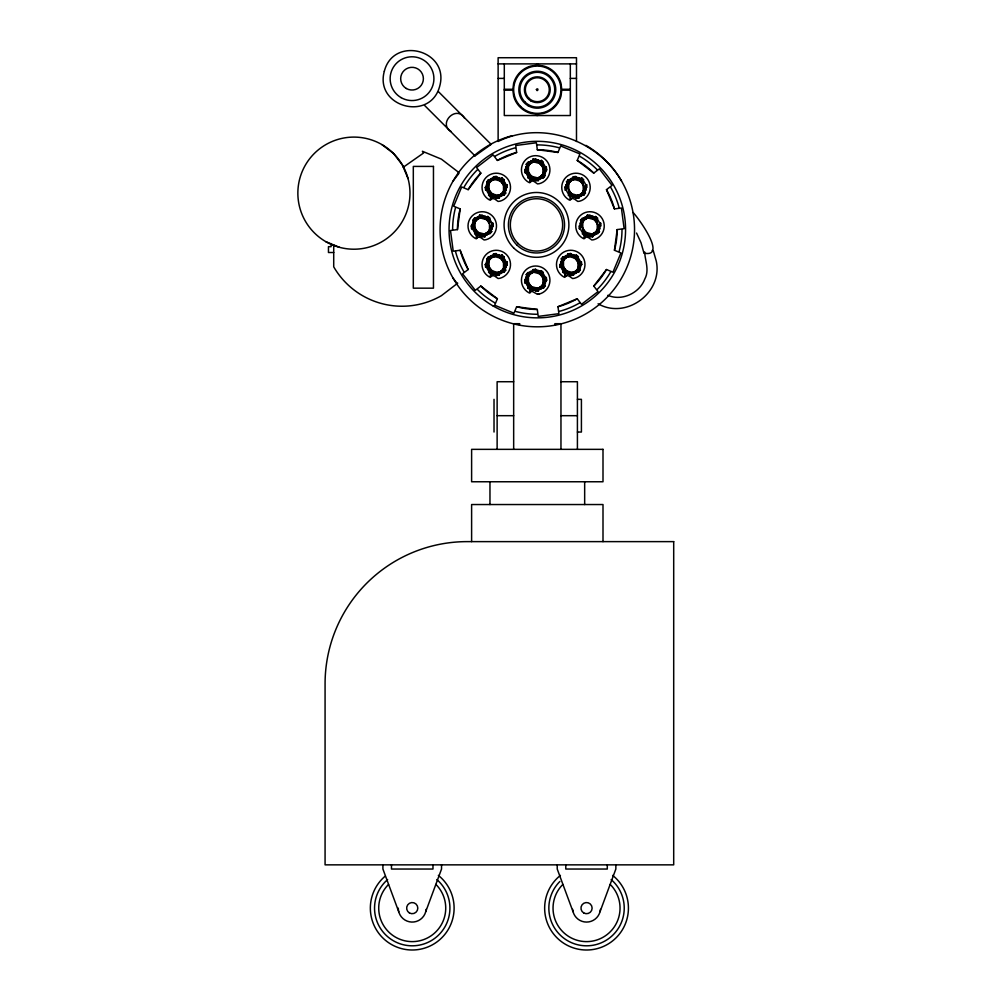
<?xml version="1.0" encoding="UTF-8"?>
<svg xmlns="http://www.w3.org/2000/svg" width="1000" height="1000" viewBox="0 0 1000 1000"><rect width="100%" height="100%" fill="white"/><g stroke="black" fill="none" stroke-linecap="round" stroke-linejoin="round"><path stroke-width="1.5" d="M537.75 115.538L537.75 114.175L543.663 113.4A24.525 24.525 0 0 0 561 96.062L561.775 90.15L570.325 90.15M468.15 269.525L460.175 250.263L453.225 251.175L450.5 230.5L457.45 229.587L460.175 208.9L453.7 206.238L461.675 186.975L468.15 189.662L480.838 173.113L476.575 167.562L493.113 154.863L497.375 160.425L516.638 152.45L515.725 145.5L536.4 142.775L537.312 149.725L557.975 152.45L560.662 145.975L579.925 153.95L577.238 160.425L593.775 173.113L599.338 168.85L612.038 185.387L606.475 189.662L614.45 208.912L621.4 208L624.125 228.675L617.175 229.587A79.862 79.862 0 0 1 614.45 250.263L620.925 252.938L612.95 272.2L606.475 269.525A79.862 79.862 0 0 1 593.775 286.062L598.05 291.613L581.512 304.312L577.238 298.75A79.862 79.862 0 0 1 557.975 306.725L558.9 313.675L538.225 316.4L537.312 309.45A79.862 79.862 0 0 1 516.638 306.725L513.962 313.2L494.7 305.225L497.375 298.75A79.862 79.862 0 0 1 480.838 286.062L475.275 290.325L462.587 273.788L468.15 269.525A79.862 79.862 0 0 1 460.175 250.263L460.163 250.225M475.95 219.988L472.375 228.625L471.6 228.725L471.262 226.075L472.025 225.975L473.387 220.85L479.725 217.2M489.963 181.45L486.388 190.075L485.625 190.175L485.275 187.537L486.037 187.438L487.413 182.312L492.475 179.387M489.963 258.525L486.388 267.162L485.625 267.262L485.275 264.613L486.037 264.513L487.413 259.4L492.475 256.475M488.562 231.962L492.137 223.325L492.9 223.225L493.25 225.875L492.488 225.975L491.112 231.088L484.787 234.75M501.337 194.737L505.138 192.55L506.5 187.438L507.262 187.325L506.925 184.688L506.15 184.788L501.987 194.85M500.062 272.55L505.138 269.625L506.5 264.513L507.262 264.413L506.925 261.762L506.15 261.863L501.987 271.938M529.375 163.925L525.8 172.562L525.037 172.662L524.688 170.012L525.45 169.913L526.825 164.8L533.15 161.137M529.975 272.825L525.8 282.9L525.037 283L524.688 280.35L525.45 280.25L526.825 275.125L533.15 271.475M542 175.9L545.575 167.262L546.337 167.162L546.688 169.812L545.925 169.913L544.55 175.025L538.225 178.688M541.987 286.238L545.562 277.6L546.337 277.5L546.688 280.15L545.913 280.25L544.55 285.363L540.75 287.562M570.262 180.012L566.1 190.075L565.325 190.175L564.987 187.537L565.75 187.438L567.112 182.312L572.188 179.387M566.512 186.438L566.825 184.05M565.013 257.087L560.837 267.162L560.075 267.262L559.725 264.613L560.487 264.513L561.862 259.4L566.925 256.475M583.688 219.988L580.112 228.625L579.35 228.725L579 226.075L579.763 225.975L581.138 220.85L587.463 217.2M585.138 190.812L585.45 188.425M582.888 191.975L585.862 184.788L586.625 184.688L586.975 187.325L586.213 187.438L584.837 192.55L579.775 195.475M577.038 270.5L580.612 261.863L581.375 261.762L581.725 264.413L580.962 264.513L579.587 269.625L574.525 272.55M596.3 231.962L599.875 223.325L600.65 223.225L601 225.875L600.225 225.975L598.862 231.088L596.325 232.55M614.45 250.263L617.175 229.587M474.75 229.075L477.137 234.838L476.662 235.45L474.55 233.825L475.012 233.212L472.375 228.625L473.888 222.975M488.775 190.538L491.15 196.3L490.688 196.9L488.562 195.275L489.038 194.662L486.388 190.075L487.9 184.438M490.25 230.387L492.137 223.325L489.487 218.738L489.963 218.125L487.837 216.5L487.375 217.113L489.762 222.862M504.263 191.838L506.15 184.788L503.512 180.2L503.975 179.587L501.863 177.963L501.388 178.562L504.363 185.763M488.775 267.625L491.15 273.375L490.688 273.988L488.562 272.362L489.038 271.75L486.388 267.162L487.9 261.512M527.587 171.575L530.575 178.775L530.1 179.387L527.987 177.763L528.45 177.15L525.8 172.562L527.7 165.5M504.263 268.925L506.15 261.863L503.512 257.275L503.975 256.663L501.863 255.037L501.388 255.65L504.363 262.85M544.062 172.913L545.575 167.262L542.925 162.675L543.387 162.062L541.275 160.438L540.8 161.05L543.787 168.25M527.587 281.913L530.562 289.113L530.1 289.725L527.975 288.1L528.45 287.488L525.8 282.9L527.688 275.837M568.475 190.538L570.862 196.3L570.4 196.9L568.275 195.275L568.75 194.662L566.1 190.075L567.987 183.025M543.3 286.075L545.562 277.6L542.925 273.012L543.387 272.4L541.275 270.775L540.8 271.388L543.775 278.575M562.625 266.188L565.612 273.375L565.138 273.988L563.025 272.362L563.488 271.75L560.837 267.162L562.737 260.1M584.725 189.025L585.862 184.788L583.212 180.2L583.688 179.587L581.562 177.963L581.1 178.562L583.488 184.325M582.5 229.075L584.875 234.838L584.412 235.45L582.288 233.825L582.762 233.212L580.112 228.625L581.25 224.387M579.1 267.512L580.612 261.863L577.962 257.275L578.425 256.663L576.312 255.037L575.837 255.65L578.225 261.413M598.75 227.562L599.875 223.325L597.238 218.738L597.7 218.125L595.588 216.5L595.112 217.113L597.5 222.862M472.375 228.625L475.85 219.112M486.388 190.075L489.363 181.925M489.162 231.475L492.137 223.325M503.175 192.938L506.15 184.788M486.388 267.162L489.363 259.012M525.8 172.562L528.787 164.412M503.175 270.012L506.15 261.863M542.087 176.775L545.575 167.262M525.8 282.9L528.775 274.75M566.1 190.075L569.075 181.925M542.087 287.113L545.562 277.6M582.888 192.938L585.862 184.788M560.837 267.162L563.825 259.012M580.112 228.625L583.088 220.475M577.625 270.012L580.612 261.863M596.9 231.475L599.875 223.325M425.712 911.737L441.538 869.038L441.538 864.85M600.025 911.737L615.85 869.038L615.85 864.85M485.625 190.175L489.113 181.962M471.6 228.725L475.1 220.5M504.012 191.525L506.925 184.688M490 230.075L492.9 223.225M525.037 172.662L527.95 165.812M485.625 267.262L489.113 259.05M544.012 172.638L546.337 167.162M504.012 268.612L506.925 261.762M525.037 283L527.938 276.15M565.325 190.175L568.825 181.962M542.837 285.712L546.337 277.5M583.138 192.9L586.625 184.688M560.075 267.262L562.987 260.413M579.35 228.725L582.837 220.5M577.888 269.975L581.375 261.762M597.15 231.438L600.65 223.225M525.35 169.288L526.538 166.537M491.05 229.262L492.6 226.588M505.875 266.837L507.262 264.413L500.775 272.175M570.55 180.875L564.987 187.537L567.075 183.9M531.175 272.587L524.688 280.35L526.075 277.925M584 192.062L585.55 189.387M607.85 295.3C621.962 301.562 639.688 292.9 644.775 279.062C649.737 270.15 644.875 259.988 644.675 252.013M633.125 212.55C638.125 217.525 667.562 257.975 643.962 253.113M487.962 183.962L485.275 187.537L489.913 181.988M473.05 223.7L471.262 226.075L477.75 218.312M474.837 221.312L476.625 218.938M501.9 194.462L506.375 188.525M526.475 167.638L529.163 164.075M487.887 233L493.25 225.875L486.763 233.637M544 173.375L546.688 169.812L541.125 176.475M487.962 261.05L485.275 264.613L490.838 257.962M564.987 187.537L567.663 183.962M501 272.738L507.262 264.413M583.4 192.087L585.188 189.713M524.688 280.35L530.95 272.025M581.688 222.512L584.362 218.938M542.212 286.087L546.688 280.15L540.188 287.913M565.1 257.488L560.625 263.425L565.288 257.962M595.625 233L598.312 229.438M579.038 267.975L581.725 264.413L577.087 269.962M453.113 180.975L458.988 173.3L457.738 171.663L441.4 159.137L422.388 151.263L423.6 152.988L403.325 167.2M496.037 178.738L487.413 182.312L486.8 181.85L488.425 179.725L491.3 179.462M486.037 187.438L491.725 180.012M482.025 217.275L473.387 220.85L472.775 220.387L474.412 218.263L480.3 217.438M472.025 225.975L477.713 218.562M499.862 196.075L506.5 187.438M535.462 161.225L526.825 164.8L526.213 164.325L527.837 162.213L536.175 161.663M497.938 195.525L505.138 192.55L505.75 193.012L504.113 195.138L501.175 195.55M525.45 169.913L532.087 161.262M486.8 233.388L492.488 225.975M482.488 234.662L491.112 231.088L491.725 231.562L490.1 233.675L481.775 234.225M541.175 176.088L545.925 169.913M535.913 178.6L544.55 175.025L545.163 175.5L543.538 177.613L537.638 178.45M494.6 256.413L487.413 259.4L486.8 258.925L488.425 256.812L491.3 256.55M486.037 264.513L491.725 257.1M574.312 179.338L567.112 182.312L566.5 181.85L568.138 179.725L571.013 179.462M500.812 271.925L506.5 264.513M565.75 187.438L571.438 180.012M501.238 272.475L504.113 272.225L505.75 270.1L505.138 269.625L497.938 272.613M579.575 196.075L586.213 187.438M577.65 195.525L584.837 192.55L585.45 193.012L583.825 195.138L580.887 195.55M535.45 271.55L526.825 275.125L526.213 274.662L527.837 272.538L536.163 272M525.45 280.25L531.138 272.838M589.763 217.275L581.138 220.85L580.525 220.387L582.15 218.263L590.475 217.725M579.763 225.975L585.45 218.562M569.062 256.413L561.862 259.4L561.25 258.925L562.875 256.812L565.763 256.55M540.225 287.663L545.913 280.25M560.487 264.513L566.175 257.1M540.837 288.675L543.525 287.95L545.163 285.837L544.55 285.363L537.35 288.35M594.538 233.388L600.225 225.975M590.225 234.662L598.862 231.088L599.475 231.562L597.837 233.675L589.513 234.225M575.275 271.925L580.962 264.513M575.688 272.475L578.575 272.225L580.2 270.1L579.587 269.625L572.388 272.613M593.775 286.062L606.475 269.525M501.7 193.988L506.425 188.337L505.737 188.425M526.55 167.8L532.112 161.137M581.413 193.988L585.125 189.55M581.775 222.75L585.487 218.312M594.5 233.637L598.212 229.2M489.487 181.675L486.388 184.788L495.037 178.15M529.938 163.125L525.8 167.262L533.212 161.575M477.537 218.15L472.375 223.325L479.787 217.638M541.438 176.7L545.575 172.562L538.162 178.25M486.975 233.787L492.137 228.625L484.725 234.312M489.487 258.762L486.388 261.863L493.8 256.175M570.225 180.65L566.1 184.788L573.513 179.088M582.762 193.188L585.862 190.075L578.45 195.775M527.863 275.538L525.8 277.6L533.212 271.913M585.275 218.15L580.112 223.325L587.525 217.638M542.463 286L545.562 282.9L538.15 288.587M594.712 233.787L599.875 228.625L592.463 234.312L599.475 231.562M577.513 270.262L580.612 267.162L573.2 272.85M475.025 155.875L491.15 144.362M488.425 179.725L489.038 180.2L493.625 177.55L500.812 180.525M528.45 162.675L533.038 160.025L540.237 163.012M498.738 195.775L506.15 190.075M499.8 195.525L504.113 195.138L503.512 194.662L498.925 197.312L493.162 194.938M483.05 217.5L474.412 218.263L475.012 218.738L479.613 216.088L486.8 219.062M531.138 176.812L538.337 179.8L542.925 177.15L543.538 177.613L534.888 178.388M479.15 233.475L484.9 235.863L489.487 233.212M568.138 179.725L568.75 180.2L573.337 177.55L579.087 179.925M488.425 256.812L489.038 257.275L493.625 254.625L499.375 257.013M457.738 283.15L441.4 295.675A78.838 78.838 0 0 1 333.713 266.825L333.713 244.938M579.513 195.525L583.825 195.138L583.212 194.662L578.625 197.312L572.875 194.938M498.738 272.85L506.15 267.162M504.113 272.225L503.512 271.75L498.925 274.4L493.162 272.013M582.762 218.738L587.35 216.088L594.538 219.062M528.45 273.012L533.038 270.363L538.787 272.75M562.875 256.812L563.488 257.275L568.075 254.625L573.837 257.013M585.45 232.875L592.65 235.863L597.238 233.212M560.837 261.863L568.25 256.175M539.113 288.575L543.525 287.95L542.925 287.488L538.337 290.138L531.138 287.15M578.575 272.225L577.962 271.75L573.375 274.4L566.175 271.425M487.413 182.312L495.275 178.663M526.825 164.8L533.387 161.75M498.575 195.588L505.138 192.55M536.675 178.688L544.55 175.025M473.387 220.85L481.262 217.2M567.112 182.312L573.675 179.275M483.25 234.737L491.112 231.088M578.288 195.588L584.837 192.55M487.413 259.4L493.963 256.35M581.138 220.85L589 217.2M498.575 272.675L505.138 269.625M590.988 234.737L598.862 231.088M526.825 275.125L534.688 271.475M561.862 259.4L568.425 256.35M537.987 288.412L544.55 285.363M573.025 272.675L579.587 269.625M621.512 180.975C597.638 139.588 541.512 120.025 498.125 141.475L498.125 57.725L576.487 57.725L576.487 141.475M557.975 306.725L577.238 298.75M526.213 164.325L533.112 161.537M486.8 181.85L495.075 178.5M538.263 178.287L545.163 175.5M500.225 195.25L505.75 193.012M566.5 181.85L572.025 179.613M472.775 220.387L479.675 217.6M579.938 195.25L585.45 193.012M484.825 234.338L491.725 231.562M580.525 220.387L587.425 217.6M486.8 258.925L492.312 256.7M500.225 272.325L505.75 270.1M561.25 258.925L566.775 256.7M526.213 274.662L534.487 271.325M574.675 272.325L580.2 270.1M538.263 288.612L545.163 285.837M539.575 178.463L544.05 177.262M529.312 162L532.263 161.588M492.837 179.1L495.788 178.688M585.1 217.85L588.038 217.438M484.212 234.513L487.163 234.1M591.95 234.513L594.9 234.1M530.788 272.125L535.2 271.5M533.038 160.025L532.938 159.262L535.588 158.912L537.962 160.7M526.213 168.912L525.5 168.938M500.925 180.012L496.175 176.438L493.525 176.788L493.625 177.55M489.038 180.2L495.213 179.387M535.2 178.162L542.925 177.15M573.337 177.55L573.225 176.788L575.875 176.438L583.15 184.363M568.75 180.2L574.925 179.387M497.325 195.475L503.512 194.662M493.988 196.637L496.375 198.425L499.025 198.075L498.925 197.312M577.038 195.475L583.212 194.662M578.625 197.312L578.725 198.075L576.075 198.425L568.812 190.5M479.613 216.088L479.5 215.325L482.15 214.975L489.425 222.9M475.012 218.738L482.738 217.725M491.725 226.975L492.438 226.95M587.35 216.088L587.25 215.325L589.9 214.975L596.138 221.875M484.9 235.863L485 236.625L482.35 236.975L474.062 228.025M592.65 235.863L592.75 236.625L590.1 236.975L583.85 230.062M489.038 257.275L495.213 256.462M568.075 254.625L567.975 253.863L570.625 253.512L573 255.3M563.488 257.275L569.663 256.462M505.737 265.512L506.45 265.487M561.25 263.512L560.538 263.538M497.325 272.562L503.512 271.75M533.038 270.363L532.938 269.6L535.588 269.25L537.962 271.038M493.988 273.725L496.375 275.512L499.025 275.163L498.925 274.4M571.788 272.562L577.962 271.75M566.075 271.938L570.825 275.512L573.475 275.163L573.375 274.4M535.2 288.5L542.925 287.488M538.337 290.138L538.438 290.9L535.788 291.25L528.525 283.312M537.525 294.25L539.375 294.012A14.25 14.25 0 0 0 548.025 273.125A14.25 14.25 0 0 0 525.612 270.175A14.25 14.25 0 0 0 528.562 292.587L529.738 293.1L531.075 291.812L529.738 291.812L529.738 290.775L531.087 290.8L537.525 294.288L539.375 294.037M555.05 324.487L560.962 323.7L560.962 449.35M529.275 162.075L535.037 161.562M585.025 218.012L590.788 217.5M481.463 234.45L487.225 233.938M589.2 234.45L594.963 233.938M532.163 272.162L535.037 271.9M537.775 288.463L543.525 287.95M498.125 63.888L576.487 63.888M498.125 78.4L504.3 78.4M570.325 78.4L576.487 78.4M504.3 89.275L512.837 89.275L513.625 83.362A24.525 24.525 0 0 1 530.962 66.025L536.875 65.237L536.875 63.888M570.325 89.275L561.775 89.275L561 83.362A24.525 24.525 0 0 0 543.663 66.025L537.75 65.237L537.75 63.888M504.3 90.15L512.837 90.15L513.625 96.062A24.525 24.525 0 0 0 530.962 113.4L536.875 114.175L536.875 115.538M495.538 178.562L491.15 178.562L500.938 181.188M573.787 178.562L570.862 178.562L580.65 181.188M497 196.3L501.388 196.3L490.2 193.3M578.175 196.3L581.1 196.3L569.913 193.3M480.062 217.113L477.137 217.113L486.925 219.737M333.713 252.512L328.462 252.512L328.462 246.675L331.087 246.675L331.087 243.575M494.075 255.65L491.15 255.65L500.938 258.275M570 255.65L565.612 255.65L575.4 258.275M497 273.375L501.388 273.375L491.6 270.75M572.913 273.375L575.837 273.375L566.05 270.75M537.875 289.113L540.8 289.113L531.013 286.488M513.663 449.35L513.663 323.7L519.763 323.7M554.862 323.7L560.962 323.7M513.663 381.725L497.125 381.725L497.125 449.35M560.962 381.725L577.413 381.725L577.413 449.35M577.413 399.338L581.413 399.338L581.413 432.038L577.413 432.038M497.125 415.688L513.663 415.688M560.962 415.688L577.413 415.688M535.588 158.912L535.688 159.675L540.8 161.05M538.337 179.8L538.438 180.562L535.788 180.912L535.688 180.15L530.575 178.775M496.175 176.438L496.275 177.2L501.388 178.562M571.038 193.875L575.975 197.662L570.862 196.3M496.375 198.425L496.275 197.662L491.15 196.3M594.938 219.525L590 215.738L595.112 217.113M485.962 218.588L482.25 215.738L487.375 217.113M585.05 232.413L590 236.213L584.875 234.838M482.25 236.213L477.137 234.838M570.625 253.512L570.725 254.275L575.837 255.65M570.825 275.512L570.725 274.75L565.612 273.375M496.375 275.512L496.275 274.75L491.15 273.375M531.975 287.638L535.688 290.487L530.562 289.113M516.638 306.725L537.312 309.45M513.663 323.7L519.575 324.487M652.212 250.425L653.312 250.812L656.275 261.15C663.062 292.738 626 319.913 598.088 303.775M530.575 161.05L541.75 164.05M531.013 176.15L540.8 178.775M584.875 217.113L596.062 220.113M583.925 231.838L595.112 234.838M477.587 232.213L487.375 234.838M530.562 271.388L540.35 274.012M581.1 178.562L575.975 177.2L580.925 180.987M540.8 271.388L535.688 270.012L535.588 269.25M501.388 255.65L496.275 254.275L496.175 253.512L493.525 253.863L493.625 254.625M489.513 256.512L490.275 257.113M325.887 241.7A56.062 56.062 0 0 0 409.975 193.15A56.062 56.062 0 0 0 325.887 144.6A56.062 56.062 0 0 0 325.887 241.7L339.412 247.3M540.95 163.888L532.938 159.262L535.675 160.425M575.988 196.912L578.725 198.075L572.062 194.225M595.25 219.95L587.25 215.325L589.987 216.488M590 235.463L592.75 236.625L584.738 232M494.913 196.337L499.025 198.075L491.012 193.463M487.512 219.95L479.5 215.325L482.25 216.488M575.988 258.488L567.975 253.863L572.087 255.613M480.9 234.875L485 236.625L477 232M535.688 289.738L538.438 290.9L531.763 287.05M494.913 273.412L499.025 275.163L491.012 270.538M532.938 159.262L535.513 160.487M574.862 196.238L578.725 198.075M535.85 179.338L538.438 180.562L530.425 175.938M587.25 215.325L589.825 216.55M496.1 178.012L493.525 176.788L502.863 182.175M590.163 235.387L592.75 236.625M495.15 196.238L499.025 198.075M567.975 253.863L571.85 255.712M479.5 215.325L482.088 216.55M570.887 273.938L573.475 275.163L564.138 269.775M481.138 234.775L485 236.625M496.1 255.087L493.525 253.863L498.862 256.95M535.85 289.662L538.438 290.9M495.15 273.325L499.025 275.163M573.225 176.788L579.9 180.637M532.938 269.6L540.938 274.225M543.875 167.862L535.688 159.675L540.4 162.913M573.625 196.05L575.975 197.662M590 215.738L594.7 218.975M530.975 176.912L535.688 180.15L527.5 171.962M585.288 232.963L590 236.213M504.462 185.387L496.275 177.2L500.975 180.438M493.913 196.05L496.275 197.662L488.088 189.475M578.913 262.462L570.725 254.275L573.075 255.9M566.013 271.512L570.725 274.75L563.562 267.587M482.25 215.738L486.962 218.975M538.038 271.637L535.688 270.012L543.875 278.2M532.15 288.05L535.688 290.487M493.913 273.125L496.275 274.75L488.088 266.562M535.688 159.675L541.862 164.425M531.975 177.3L535.688 180.15M451.287 131.662C437.287 123.6 456.562 104.325 464.637 118.325M496.275 177.2L501.213 180.987M570.725 254.275L576.9 259.025M490.087 192.925L496.275 197.662M564.55 270.012L570.725 274.75M381.95 144.6L393.562 153.5L402.463 165.113L408.062 178.637M499.975 257.125L496.275 254.275L503.438 261.438M490.087 270.012L496.275 274.75M480.838 286.062L497.375 298.75M438.363 91.587L490.962 144.188M424.55 105.4L474.988 155.85M581.475 181.25L578.625 177.55L583.7 186.325M595.487 219.8L592.65 216.088L597.712 224.862M570.487 193.612L573.337 197.312L568.263 188.538M540.237 162.5L538.337 160.025L543.4 168.8M584.5 232.15L587.35 235.863L582.275 227.087M528.3 173.625L533.038 179.8L527.25 169.775M576.213 258.337L573.375 254.625L578.438 263.4M502.713 182.488L498.925 177.55L504.712 187.575M564.288 269.462L568.075 274.4L562.288 264.375M490.775 193.612L493.625 197.312L488.55 188.538M540.225 272.838L538.337 270.363L543.4 279.137M489.65 222.262L484.9 216.088L489.25 223.612M529.237 285.188L533.038 290.138L527.25 280.1M502.713 259.575L498.925 254.625L504.712 264.65M477.713 233.388L479.613 235.863L474.538 227.087M490.775 270.688L493.625 274.4L488.55 265.625M512.15 135.675A97.225 97.225 0 0 0 453.113 278.2L457.212 283.55M636.55 233.038L641.012 242.688L643.875 252.8M583.562 185.4L581.562 177.963L583.237 182.1M568.725 192.763L570.4 196.9L568.4 189.462M543.663 169.375L541.275 160.438L542.388 163.2M578.3 262.488L576.312 255.037L578.538 260.562M528.425 175.25L530.1 179.387L527.312 168.962M563.462 269.85L565.138 273.988L562.35 263.562M543.663 279.7L541.275 270.775L542.388 273.538M504.65 188.375L501.863 177.963L503.525 182.1M489.575 194.15L490.688 196.9L488.688 189.462M489.438 222.45L487.837 216.5L489.513 220.637M504.65 265.462L501.863 255.037L503.525 259.175M475.55 232.688L476.662 235.45L474.675 228M488.462 268.475L490.688 273.988L488.688 266.55M573.05 911.737L557.225 869.038L557.225 864.85M398.738 911.737L382.912 869.038L382.912 864.85M581.562 177.963L583 182M568.962 192.862L570.4 196.9M576.312 255.037L578.225 260.425M541.275 160.438L542.225 163.137M563.7 269.95L565.138 273.988M528.663 175.35L530.1 179.387M541.275 270.775L542.225 273.463M501.863 177.963L503.288 182M489.725 194.213L490.688 196.9M501.863 255.037L503.288 259.075M487.837 216.5L489.275 220.538M488.775 268.6L490.688 273.988M475.712 232.75L476.662 235.45M595.588 216.5L597.575 223.938M582.413 228L584.412 235.45M527.3 279.3L530.1 289.725M577.962 268.85L577.962 257.275L578.475 260.087M562.45 266.125L563.488 271.75L563.488 260.175M542.925 174.25L542.925 162.675L543.438 165.487M527.413 171.525L528.45 177.15L528.45 165.575M542.925 286.038L542.925 273.012L543.438 275.825M527.413 281.863L528.45 287.488L528.45 275.9M503.512 191.775L503.512 180.2L504.55 185.812M503.512 268.85L503.512 257.275L504.55 262.9M488.512 191.863L489.038 194.662L489.038 183.088M488.512 268.938L489.038 271.75L489.038 260.175M474.5 230.4L475.012 233.212L475.012 220.188M562.6 269.413L563.025 272.362M527.562 174.812L527.987 177.763M527.562 285.15L527.975 288.1M503.975 179.587L504.6 184M503.975 256.663L504.6 261.087M577.962 257.275L578.575 261.913M562.475 264.025L563.488 271.75M542.925 162.675L543.538 167.312M542.925 273.012L543.525 277.65M527.438 169.425L528.45 177.15M527.425 279.762L528.45 287.488M503.512 180.2L504.525 187.913M503.512 257.275L504.525 265M488.425 190.037L489.038 194.662M488.425 267.113L489.038 271.75M474.412 228.575L475.012 233.212M607.288 864.85L607.288 869.038L565.788 869.038L565.788 864.85M603 541.625L603 504.538L471.613 504.538L471.613 541.625M597.238 218.738L597.238 231.762M584.663 481.763L584.663 504.538M583.212 180.2L583.212 193.225M582.762 220.188L582.762 233.212M570.325 63.888L570.325 115.538L504.3 115.538L504.3 63.888M568.75 183.088L568.75 194.662M494.025 399.338L494.025 432.038M489.963 481.763L489.963 504.538M489.487 218.738L489.487 231.762M432.975 864.85L432.975 869.038L391.475 869.038L391.475 864.85M426.138 909.338A13.963 13.963 0 0 1 411.625 922.062A13.963 13.963 0 0 1 398.263 908.125M438.338 875.375A41.875 41.875 0 0 1 443.275 936.225A41.875 41.875 0 0 1 382.25 937.362A41.875 41.875 0 0 1 384.9 876.388M436.825 879.562A37.688 37.688 0 0 1 439.538 934.1A37.688 37.688 0 0 1 384.925 934.1A37.688 37.688 0 0 1 387.638 879.562M435.913 884.425A33.5 33.5 0 0 1 435.913 931.812A33.5 33.5 0 0 1 388.537 931.812A33.5 33.5 0 0 1 388.537 884.425M600.45 909.338A13.963 13.963 0 0 1 586.538 922.075A13.963 13.963 0 0 1 572.638 909.338M612.65 875.375A41.875 41.875 0 0 1 617.238 936.612A41.875 41.875 0 0 1 555.837 936.612A41.875 41.875 0 0 1 560.425 875.375M611.138 879.562A37.688 37.688 0 0 1 614.487 933.413A37.688 37.688 0 0 1 560.562 935.425A37.688 37.688 0 0 1 559.888 881.462M610.225 884.425A33.5 33.5 0 0 1 610.225 931.812A33.5 33.5 0 0 1 562.85 931.812A33.5 33.5 0 0 1 562.85 884.425M457.45 229.587A79.862 79.862 0 0 1 460.175 208.912M468.15 189.662A79.862 79.862 0 0 1 480.838 173.113M497.375 160.425A79.862 79.862 0 0 1 516.638 152.45M537.312 149.725A79.862 79.862 0 0 1 557.975 152.45M577.238 160.425A79.862 79.862 0 0 1 593.775 173.113M606.475 189.662A79.862 79.862 0 0 1 614.45 208.912M622 229.587A84.688 84.688 0 0 1 619.113 251.5M610.65 271.925A84.688 84.688 0 0 1 597.188 289.462M579.65 302.925A84.688 84.688 0 0 1 559.225 311.388M537.312 314.275A84.688 84.688 0 0 1 515.388 311.388M494.963 302.925A84.688 84.688 0 0 1 477.425 289.462M463.975 271.925A84.688 84.688 0 0 1 455.513 251.5M452.625 229.587A84.688 84.688 0 0 1 455.513 207.675M463.975 187.25A84.688 84.688 0 0 1 477.425 169.713M494.963 156.25A84.688 84.688 0 0 1 515.388 147.787M537.312 144.9A84.688 84.688 0 0 1 559.225 147.787M579.65 156.25A84.688 84.688 0 0 1 597.188 169.713M610.65 187.25A84.688 84.688 0 0 1 619.113 207.675M585.925 145.387A97.225 97.225 0 0 1 606.062 298.337A97.225 97.225 0 0 1 453.113 278.2M384.325 71.25C374.325 107.112 430.462 122.163 439.725 86.1C449.725 50.237 393.6 35.188 384.325 71.25M536.4 89.462C537.55 93.088 539.212 86.912 536.4 89.462M491.662 198.988L490.325 200.25L489.15 199.762A14.25 14.25 0 0 1 486.2 177.362A14.25 14.25 0 0 1 508.6 180.312A14.25 14.25 0 0 1 499.963 201.188L498.113 201.438L494.65 198.988L490.325 197.95L490.325 198.988L491.662 198.988M531.087 181.475L529.738 182.738L528.562 182.25A14.25 14.25 0 0 1 525.612 159.838A14.25 14.25 0 0 1 548.025 162.787A14.25 14.25 0 0 1 539.375 183.675L537.525 183.912L534.062 181.475L529.738 180.438L529.738 181.475L531.087 181.475M477.65 237.537L476.3 238.787L475.138 238.312A14.25 14.25 0 0 1 472.188 215.9A14.25 14.25 0 0 1 494.588 218.85A14.25 14.25 0 0 1 485.938 239.737L484.1 239.975L480.637 237.537L476.3 236.488L476.3 237.537L477.65 237.537M571.375 198.988L570.025 200.25L568.862 199.762A14.25 14.25 0 0 1 565.913 177.362A14.25 14.25 0 0 1 588.312 180.312A14.25 14.25 0 0 1 579.663 201.188L577.825 201.438L574.362 198.988L570.025 197.95L570.025 198.988L571.375 198.988M491.662 276.075L490.325 277.337L489.15 276.85A14.25 14.25 0 0 1 486.2 254.438A14.25 14.25 0 0 1 508.6 257.387A14.25 14.25 0 0 1 499.963 278.275L498.113 278.512L494.65 276.075L490.325 275.038L490.325 276.075L491.662 276.075M585.388 237.537L584.05 238.787L582.875 238.312A14.25 14.25 0 0 1 579.925 215.9A14.25 14.25 0 0 1 602.337 218.85A14.25 14.25 0 0 1 593.688 239.737L591.838 239.975L588.375 237.537L584.05 236.488L584.05 237.537L585.388 237.537M566.125 276.075L564.775 277.337L563.6 276.85A14.25 14.25 0 0 1 560.65 254.438A14.25 14.25 0 0 1 583.062 257.387A14.25 14.25 0 0 1 574.412 278.275L572.562 278.512L569.1 276.075L564.775 275.038L564.775 276.075L566.125 276.075M433.462 166.412L413.312 166.412L413.312 288.163L433.462 288.163L433.462 166.412M603 449.35L471.613 449.35L471.613 481.763L603 481.763L603 449.35M673.7 541.625L467.175 541.625A142.113 142.113 0 0 0 325.075 683.725L325.075 864.85L673.7 864.85L673.7 541.625M409.438 912.962A5.587 5.587 0 0 0 417.812 908.125A5.587 5.587 0 0 0 409.438 903.288A5.587 5.587 0 0 0 409.438 912.962M583.75 912.962A5.587 5.587 0 0 0 592.125 908.125A5.587 5.587 0 0 0 583.75 903.288A5.587 5.587 0 0 0 583.75 912.962M520.588 106.438A23.65 23.65 0 0 0 560.15 95.838A23.65 23.65 0 0 0 531.188 66.862A23.65 23.65 0 0 0 520.588 106.438M528.075 105.7A18.462 18.462 0 0 0 555.775 89.712A18.462 18.462 0 0 0 528.075 73.725A18.462 18.462 0 0 0 528.075 105.7M525 102.025A17.413 17.413 0 0 0 554.125 94.213A17.413 17.413 0 0 0 532.8 72.888A17.413 17.413 0 0 0 525 102.025M493.188 306.025A88.25 88.25 0 0 0 625.562 229.587A88.25 88.25 0 0 0 493.188 153.15A88.25 88.25 0 0 0 493.188 306.025M530.862 100.875A12.888 12.888 0 0 0 550.2 89.712A12.888 12.888 0 0 0 530.862 78.55A12.888 12.888 0 0 0 530.862 100.875M528.837 98.175A11.975 11.975 0 0 0 548.875 92.812A11.975 11.975 0 0 0 534.212 78.138A11.975 11.975 0 0 0 528.837 98.175M513.562 247.812A32.413 32.413 0 0 0 567.788 233.287A32.413 32.413 0 0 0 528.088 193.588A32.413 32.413 0 0 0 513.562 247.812M516.638 244.75A28.062 28.062 0 0 0 563.587 232.162A28.062 28.062 0 0 0 529.212 197.787A28.062 28.062 0 0 0 516.638 244.75M517.987 243.388A26.15 26.15 0 0 0 561.75 231.663A26.15 26.15 0 0 0 529.712 199.638A26.15 26.15 0 0 0 517.987 243.388M401.087 97.625A21.875 21.875 0 0 0 433.913 78.675A21.875 21.875 0 0 0 401.087 59.725A21.875 21.875 0 0 0 401.087 97.625M406.35 88.513A11.363 11.363 0 0 0 423.387 78.675A11.363 11.363 0 0 0 406.35 68.838A11.363 11.363 0 0 0 406.35 88.513"/></g></svg>
